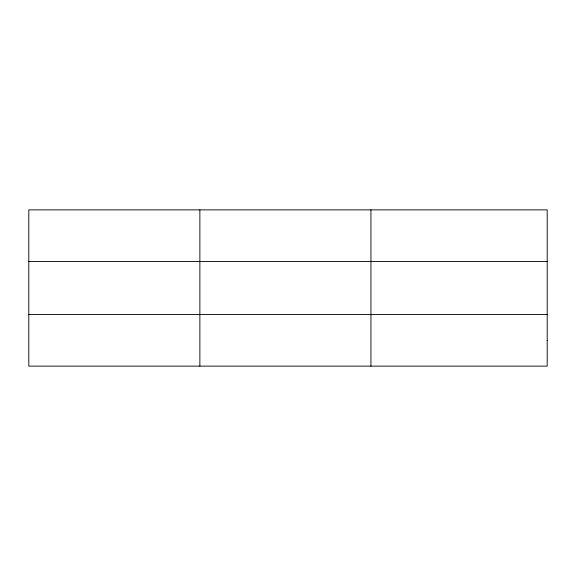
<?xml version="1.0" encoding="UTF-8"?>
<svg xmlns="http://www.w3.org/2000/svg" width="576" height="576" viewBox="0 0 576 576"><rect width="100%" height="100%" fill="white"/><g stroke="black" fill="none" stroke-linecap="round" stroke-linejoin="round"><path stroke-width="0.86" d="M199.872 209.88L199.872 366.12M370.944 209.88L370.944 366.12M28.8 261.439L547.2 261.439M28.8 314.561L547.2 314.561M547.2 340.337L547.2 366.12L28.8 366.12L28.8 209.88L547.2 209.88L547.2 340.337"/></g></svg>
